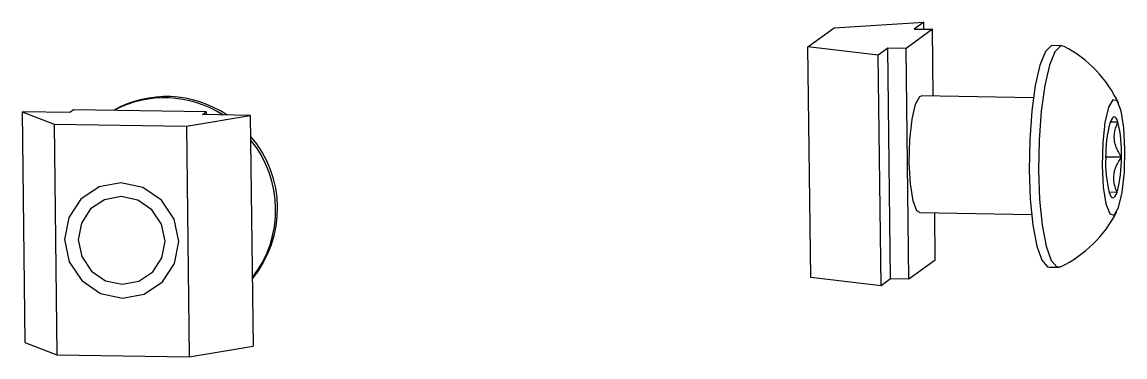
# Model space of a CAD drawing. Header units: millimetres. Extents: x 0 to 279, y 0 to 216.
# Drawn here: x 93.884 to 98.622, y 112.501 to 113.937 of the extents above; entities that cross this region are included whole.
import ezdxf

# ---------------------------------------------------------------- set-up
doc = ezdxf.new("R2010")
doc.units = ezdxf.units.MM

msp = doc.modelspace()

# ---------------------------------------------------------------- linework, layer by layer
at = {"color": 7, "linetype": 'Continuous', "lineweight": 25}
for p, q in [((97.2599, 113.8306), (97.3734, 113.9127)), ((97.3734, 113.9127), (97.7577, 113.9369)), ((97.7577, 113.9369), (97.7166, 113.9072)), ((97.7166, 113.9072), (97.795, 113.906)), ((97.7581, 113.9065), (97.7577, 113.9369)), ((97.795, 113.906), (97.6815, 113.8239)), ((97.7986, 113.6192), (97.795, 113.906)), ((97.562, 113.7954), (97.2599, 113.8306)), ((97.2723, 112.8408), (97.2599, 113.8306)), ((97.6031, 113.8251), (97.562, 113.7954)), ((97.6815, 113.8239), (97.6031, 113.8251)), ((97.6155, 112.8353), (97.6031, 113.8251)), ((97.6939, 112.8341), (97.6815, 113.8239)), ((98.3515, 113.8353), (98.311, 113.836)), ((97.5744, 112.8056), (97.562, 113.7954)), ((98.2285, 113.6123), (97.7485, 113.62)), ((94.0897, 113.5493), (93.8838, 113.5526)), ((93.8838, 113.5526), (94.0212, 113.4998)), ((93.8838, 113.5526), (93.8962, 112.5628)), ((94.1054, 113.5606), (94.0897, 113.5493)), ((94.6741, 113.5515), (94.1054, 113.5606)), ((94.5899, 113.4906), (94.8644, 113.5369)), ((94.6584, 113.5402), (94.6741, 113.5515)), ((94.8644, 113.5369), (94.6584, 113.5402)), ((94.6741, 113.5515), (94.6742, 113.5399)), ((94.8644, 113.5369), (94.8768, 112.5471)), ((94.0212, 113.4998), (94.5899, 113.4906)), ((94.0212, 113.4998), (94.0336, 112.51)), ((94.5899, 113.4906), (94.6023, 112.5008)), ((98.5393, 113.3596), (98.607, 113.3585)), ((98.5534, 113.2082), (98.588, 113.2076)), ((97.7405, 113.12), (98.2205, 113.1123)), ((97.8074, 112.9161), (97.8049, 113.119)), ((97.8074, 112.9161), (97.6939, 112.8341)), ((98.2958, 112.8861), (98.3362, 112.8855)), ((97.5744, 112.8056), (97.2723, 112.8408)), ((97.6155, 112.8353), (97.5744, 112.8056)), ((97.6939, 112.8341), (97.6155, 112.8353)), ((93.8962, 112.5628), (94.0336, 112.51)), ((94.6023, 112.5008), (94.8768, 112.5471)), ((94.0336, 112.51), (94.6023, 112.5008))]:
    msp.add_line(p, q, dxfattribs=at)
at = {"color": 7, "linetype": 'Continuous', "lineweight": 25, "flags": 128}
for points in [[(98.311, 113.836), (98.3056, 113.8352), (98.2804, 113.8105), (98.2569, 113.7525), (98.2368, 113.6654), (98.2217, 113.5557), (98.2127, 113.4316), (98.2104, 113.3023), (98.2149, 113.1773), (98.2261, 113.066), (98.243, 112.9765), (98.2643, 112.9156), (98.2886, 112.8876), (98.2958, 112.8861)], [(98.3605, 113.8329), (98.346, 113.8346), (98.3208, 113.8099), (98.2973, 113.7518), (98.2773, 113.6647), (98.2622, 113.5551), (98.2531, 113.431), (98.2508, 113.3016), (98.2554, 113.1767), (98.2665, 113.0653), (98.2834, 112.9758), (98.3048, 112.9149), (98.3291, 112.887), (98.3453, 112.8876)], [(97.7405, 113.12), (97.7286, 113.1279), (97.7121, 113.17), (97.7005, 113.2426), (97.6956, 113.3346), (97.6981, 113.432), (97.7077, 113.52), (97.7229, 113.5851), (97.7414, 113.6175), (97.7485, 113.62)], [(98.6171, 113.4839), (98.6055, 113.5566), (98.589, 113.5988), (98.57, 113.6042), (98.5515, 113.5719), (98.5363, 113.5069), (98.5267, 113.4189), (98.5241, 113.3216), (98.529, 113.2295), (98.5406, 113.1569), (98.5572, 113.1146), (98.5761, 113.1092), (98.5946, 113.1415), (98.6098, 113.2066), (98.6195, 113.2945), (98.622, 113.3919), (98.6171, 113.4839)], [(98.592, 113.5076), (98.5882, 113.5174), (98.5841, 113.5244), (98.5798, 113.5286), (98.5754, 113.5299), (98.571, 113.5282), (98.5666, 113.5235), (98.5623, 113.516), (98.5581, 113.5058)], [(94.3087, 113.2477), (94.2151, 113.2304), (94.1362, 113.1781), (94.0841, 113.0986), (94.0666, 113.0042), (94.0865, 112.9092), (94.1406, 112.8281), (94.2208, 112.7732), (94.3149, 112.7528), (94.4084, 112.7702), (94.4873, 112.8225), (94.5394, 112.902), (94.5569, 112.9964), (94.5371, 113.0914), (94.4829, 113.1725), (94.4027, 113.2274), (94.3087, 113.2477)], [(98.5541, 113.2059), (98.558, 113.196), (98.5621, 113.189), (98.5663, 113.1848), (98.5707, 113.1835), (98.5752, 113.1853), (98.5796, 113.1899), (98.5839, 113.1974), (98.588, 113.2076)], [(94.3807, 113.173), (94.3092, 113.1884), (94.2381, 113.1751), (94.1782, 113.1353), (94.1387, 113.0749), (94.1255, 113.0031), (94.1406, 112.9309), (94.1818, 112.8693), (94.2428, 112.8276), (94.3143, 112.8122), (94.3854, 112.8255), (94.4453, 112.8653), (94.4849, 112.9257), (94.4981, 112.9975), (94.4829, 113.0697), (94.4417, 113.1313), (94.3807, 113.173)]]:
    msp.add_lwpolyline(points, dxfattribs=at)
at = {"color": 7, "linetype": 'Continuous', "lineweight": 25}
for centre, radius, start, end in [((98.1163, 113.364), 0.5287, 25.1256, 62.4915), ((94.5042, 113.1535), 0.4641, 56.0471, 119.3938), ((94.4959, 113.1477), 0.4642, 57.4197, 117.9055), ((99.0852, 113.3629), 0.5461, 164.8351, 180.8387), ((98.0858, 113.3816), 0.5217, 357.4622, 13.9745), ((94.5079, 113.1375), 0.4735, 320.4772, 40.9579), ((94.4997, 113.1314), 0.4736, 322.0319, 39.4032), ((99.0604, 113.3318), 0.5217, 177.4618, 193.9749), ((98.0609, 113.3505), 0.5461, 344.8351, 0.8386), ((98.1163, 113.364), 0.5287, 295.67, 333.0359)]:
    msp.add_arc(centre, radius, start, end, dxfattribs=at)
for points, knots in [([(98.592, 113.5076), (98.5842, 113.5075), (98.5702, 113.5075), (98.5623, 113.5073), (98.5588, 113.5072)], [0, 0, 0, 0, 0.565038, 1, 1, 1, 1]), ([(98.607, 113.3585), (98.6023, 113.3659), (98.5877, 113.3892), (98.5729, 113.4318), (98.5782, 113.4756), (98.5884, 113.4992), (98.592, 113.5076)], [0, 0, 0, 0, 0.156022, 0.493707, 0.819055, 1, 1, 1, 1]), ([(98.588, 113.2076), (98.584, 113.218), (98.5758, 113.2392), (98.5716, 113.2784), (98.5824, 113.3201), (98.5994, 113.3467), (98.607, 113.3585)], [0, 0, 0, 0, 0.21645, 0.4403, 0.751894, 1, 1, 1, 1])]:
    msp.add_open_spline(points, degree=3, knots=knots, dxfattribs=at)

doc.saveas('drawing.dxf')
